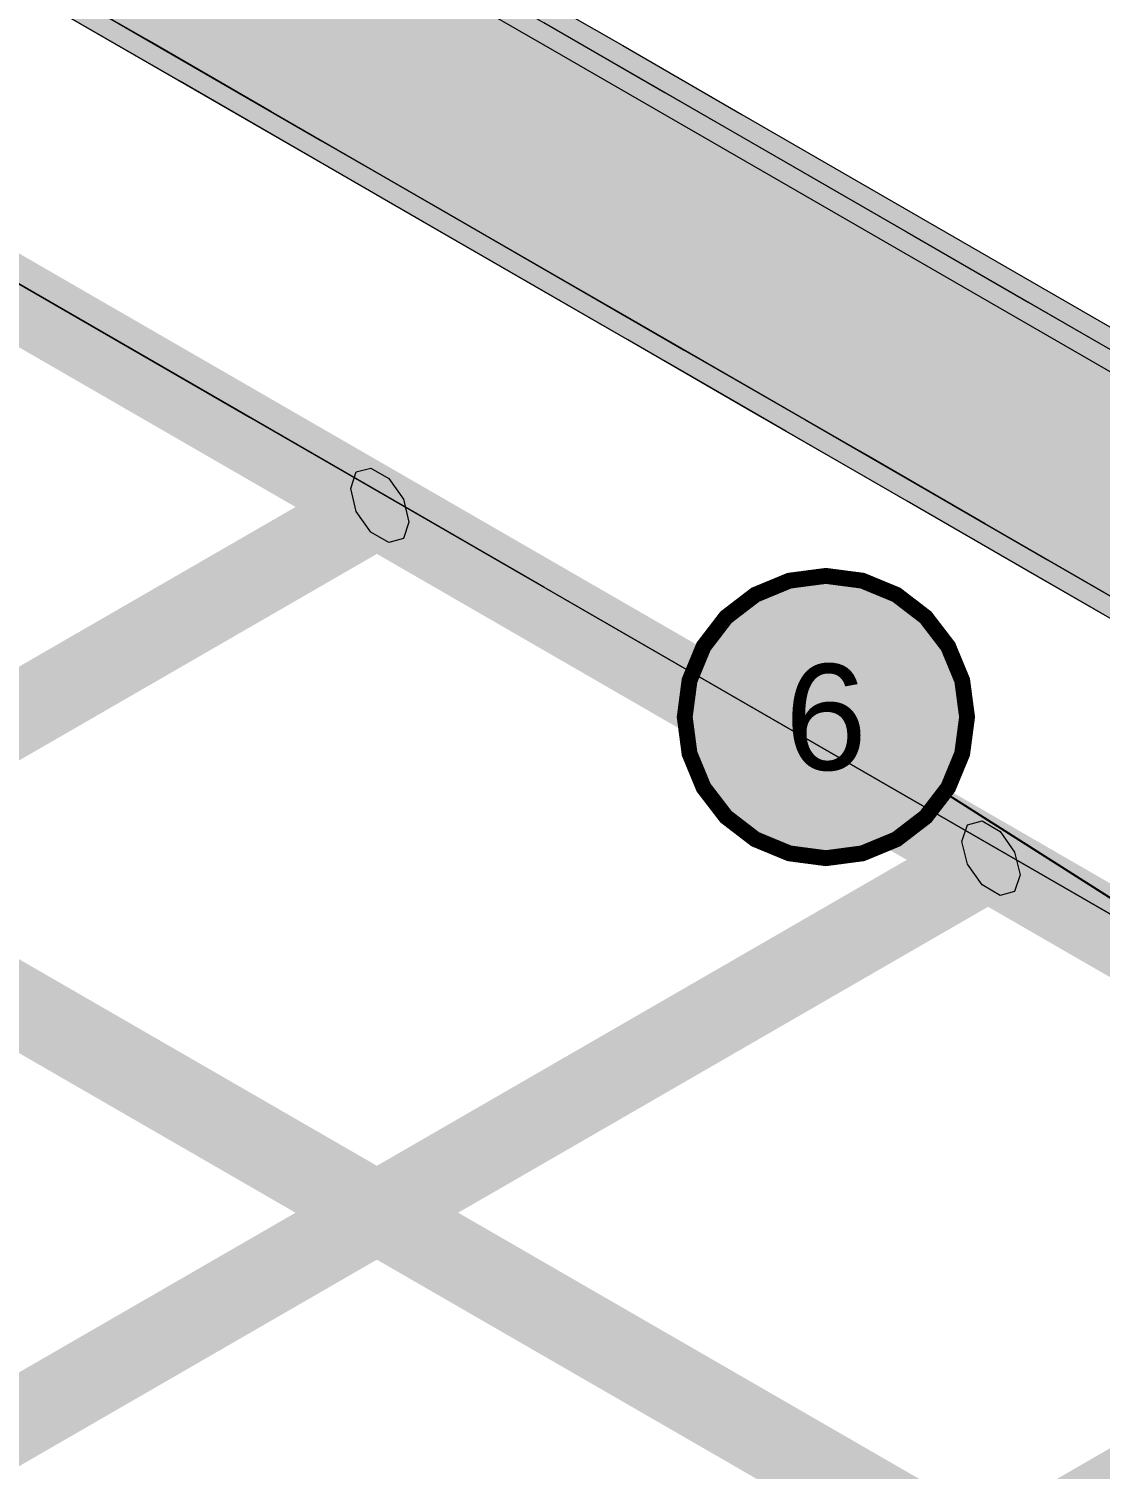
# Model space of a CAD drawing. Header units: metres. Extents: x 349021 to 349543, y 9281040 to 9281959.
# Drawn here: x 349207.7125 to 349208.0161, y 9281042.0137 to 9281042.4219 of the extents above; entities that cross this region are included whole.
import ezdxf
from ezdxf.enums import TextEntityAlignment as Align

# ---------------------------------------------------------------- set-up
doc = ezdxf.new("R2010")
doc.units = ezdxf.units.M
doc.header["$LTSCALE"] = 0.25
doc.layers.add('ISO-3D', color=7, linetype='CONTINUOUS', lineweight=13)
doc.layers.add('ISO-3D-ARISTAS', color=250, linetype='CONTINUOUS', lineweight=13)
doc.layers.add('LLAMADAS-NUM', color=30, linetype='CONTINUOUS', lineweight=25, true_color=0xc05014)
doc.styles.get("Standard").update_dxf_attribs({"font": 'arial.ttf'})

msp = doc.modelspace()

# ---------------------------------------------------------------- linework, layer by layer
at = {"layer": 'ISO-3D', "true_color": 0x262a30}
for points in [[(349207.74582, 9281042.4188), (349207.71209, 9281042.43827), (349207.74582, 9281042.45372), (349207.71209, 9281042.4732)], [(349207.81329, 9281042.41477), (349207.77956, 9281042.43424), (349207.81329, 9281042.44969), (349207.77956, 9281042.46917)], [(349207.75545, 9281042.40689), (349207.72113, 9281042.4267), (349207.75545, 9281042.44499), (349207.72113, 9281042.4648)], [(349207.82408, 9281042.40536), (349207.78976, 9281042.42518), (349207.82408, 9281042.44346), (349207.78976, 9281042.46328)], [(349207.77956, 9281042.39932), (349207.74582, 9281042.4188), (349207.77956, 9281042.43424), (349207.74582, 9281042.45372)], [(349207.84703, 9281042.39529), (349207.81329, 9281042.41477), (349207.84703, 9281042.43021), (349207.81329, 9281042.44969)], [(349207.78976, 9281042.38708), (349207.75545, 9281042.40689), (349207.78976, 9281042.42518), (349207.75545, 9281042.44499)], [(349207.8584, 9281042.38555), (349207.82408, 9281042.40536), (349207.8584, 9281042.42365), (349207.82408, 9281042.44346)], [(349207.7473, 9281042.41159), (349207.71357, 9281042.43107), (349207.7473, 9281042.41794), (349207.71357, 9281042.43742)], [(349207.88077, 9281042.41074), (349207.84703, 9281042.43021), (349207.88077, 9281042.41709), (349207.84703, 9281042.43656)], [(349207.81329, 9281042.37984), (349207.77956, 9281042.39932), (349207.81329, 9281042.41477), (349207.77956, 9281042.43424)], [(349207.88077, 9281042.37581), (349207.84703, 9281042.39529), (349207.88077, 9281042.41074), (349207.84703, 9281042.43021)], [(349207.82408, 9281042.36726), (349207.78976, 9281042.38708), (349207.82408, 9281042.40536), (349207.78976, 9281042.42518)], [(349207.89272, 9281042.36574), (349207.8584, 9281042.38555), (349207.89272, 9281042.40384), (349207.8584, 9281042.42365)], [(349207.78104, 9281042.39211), (349207.7473, 9281042.41159), (349207.78104, 9281042.39846), (349207.7473, 9281042.41794)], [(349207.9145, 9281042.39126), (349207.88077, 9281042.41074), (349207.9145, 9281042.39761), (349207.88077, 9281042.41709)], [(349207.84703, 9281042.36036), (349207.81329, 9281042.37984), (349207.84703, 9281042.39529), (349207.81329, 9281042.41477)], [(349207.9145, 9281042.35633), (349207.88077, 9281042.37581), (349207.9145, 9281042.39126), (349207.88077, 9281042.41074)], [(349207.8584, 9281042.34745), (349207.82408, 9281042.36726), (349207.8584, 9281042.38555), (349207.82408, 9281042.40536)], [(349207.92703, 9281042.34592), (349207.89272, 9281042.36574), (349207.92703, 9281042.38402), (349207.89272, 9281042.40384)], [(349207.81477, 9281042.37264), (349207.78104, 9281042.39211), (349207.81477, 9281042.37899), (349207.78104, 9281042.39846)], [(349207.88077, 9281042.34089), (349207.84703, 9281042.36036), (349207.88077, 9281042.37581), (349207.84703, 9281042.39529)], [(349207.94824, 9281042.37178), (349207.9145, 9281042.39126), (349207.94824, 9281042.37813), (349207.9145, 9281042.39761)], [(349207.94824, 9281042.33686), (349207.9145, 9281042.35633), (349207.94824, 9281042.37178), (349207.9145, 9281042.39126)], [(349207.89272, 9281042.32764), (349207.8584, 9281042.34745), (349207.89272, 9281042.36574), (349207.8584, 9281042.38555)], [(349207.96135, 9281042.32611), (349207.92703, 9281042.34592), (349207.96135, 9281042.36421), (349207.92703, 9281042.38402)], [(349207.84851, 9281042.35316), (349207.81477, 9281042.37264), (349207.84851, 9281042.35951), (349207.81477, 9281042.37899)], [(349207.9145, 9281042.32141), (349207.88077, 9281042.34089), (349207.9145, 9281042.35633), (349207.88077, 9281042.37581)], [(349207.98197, 9281042.3523), (349207.94824, 9281042.37178), (349207.98197, 9281042.35865), (349207.94824, 9281042.37813)], [(349207.98197, 9281042.31738), (349207.94824, 9281042.33686), (349207.98197, 9281042.3523), (349207.94824, 9281042.37178)], [(349207.92703, 9281042.30782), (349207.89272, 9281042.32764), (349207.92703, 9281042.34592), (349207.89272, 9281042.36574)], [(349207.99567, 9281042.3063), (349207.96135, 9281042.32611), (349207.99567, 9281042.3444), (349207.96135, 9281042.36421)], [(349207.88225, 9281042.33368), (349207.84851, 9281042.35316), (349207.88225, 9281042.34003), (349207.84851, 9281042.35951)], [(349208.01571, 9281042.33283), (349207.98197, 9281042.3523), (349208.01571, 9281042.33918), (349207.98197, 9281042.35865)], [(349207.94824, 9281042.30193), (349207.9145, 9281042.32141), (349207.94824, 9281042.33686), (349207.9145, 9281042.35633)], [(349208.01571, 9281042.2979), (349207.98197, 9281042.31738), (349208.01571, 9281042.33283), (349207.98197, 9281042.3523)], [(349207.96135, 9281042.28801), (349207.92703, 9281042.30782), (349207.96135, 9281042.32611), (349207.92703, 9281042.34592)], [(349208.02999, 9281042.28648), (349207.99567, 9281042.3063), (349208.02999, 9281042.32458), (349207.99567, 9281042.3444)], [(349207.91598, 9281042.3142), (349207.88225, 9281042.33368), (349207.91598, 9281042.32055), (349207.88225, 9281042.34003)], [(349208.04944, 9281042.31335), (349208.01571, 9281042.33283), (349208.04944, 9281042.3197), (349208.01571, 9281042.33918)], [(349207.98197, 9281042.28245), (349207.94824, 9281042.30193), (349207.98197, 9281042.31738), (349207.94824, 9281042.33686)], [(349208.04944, 9281042.27842), (349208.01571, 9281042.2979), (349208.04944, 9281042.31335), (349208.01571, 9281042.33283)], [(349207.99567, 9281042.2682), (349207.96135, 9281042.28801), (349207.99567, 9281042.3063), (349207.96135, 9281042.32611)], [(349207.94972, 9281042.29473), (349207.91598, 9281042.3142), (349207.94972, 9281042.30108), (349207.91598, 9281042.32055)], [(349208.01571, 9281042.26298), (349207.98197, 9281042.28245), (349208.01571, 9281042.2979), (349207.98197, 9281042.31738)], [(349208.02999, 9281042.24838), (349207.99567, 9281042.2682), (349208.02999, 9281042.28648), (349207.99567, 9281042.3063)], [(349207.98345, 9281042.27525), (349207.94972, 9281042.29473), (349207.98345, 9281042.2816), (349207.94972, 9281042.30108)], [(349208.04944, 9281042.2435), (349208.01571, 9281042.26298), (349208.04944, 9281042.27842), (349208.01571, 9281042.2979)], [(349208.01719, 9281042.25577), (349207.98345, 9281042.27525), (349208.01719, 9281042.26212), (349207.98345, 9281042.2816)]]:
    msp.add_solid(points, dxfattribs=at)
at = {"layer": 'ISO-3D', "true_color": 0x2b2e35}
for points in [[(349207.77755, 9281042.4354), (349207.7473, 9281042.41794), (349207.74381, 9281042.45488), (349207.71357, 9281042.43742)], [(349207.84153, 9281042.43339), (349207.81128, 9281042.41593), (349207.80779, 9281042.45287), (349207.77755, 9281042.4354)], [(349207.7803, 9281042.43064), (349207.7473, 9281042.41159), (349207.74656, 9281042.45012), (349207.71357, 9281042.43107)], [(349207.84703, 9281042.43021), (349207.81403, 9281042.41116), (349207.81329, 9281042.44969), (349207.7803, 9281042.43064)], [(349207.88077, 9281042.41709), (349207.87527, 9281042.41391), (349207.84703, 9281042.43656), (349207.84153, 9281042.43339)], [(349207.81128, 9281042.41593), (349207.78104, 9281042.39846), (349207.77755, 9281042.4354), (349207.7473, 9281042.41794)], [(349207.87527, 9281042.41391), (349207.84502, 9281042.39645), (349207.84153, 9281042.43339), (349207.81128, 9281042.41593)], [(349207.76094, 9281042.41006), (349207.75545, 9281042.40689), (349207.72663, 9281042.42988), (349207.72113, 9281042.4267)], [(349207.81403, 9281042.41116), (349207.78104, 9281042.39211), (349207.7803, 9281042.43064), (349207.7473, 9281042.41159)], [(349207.88077, 9281042.41074), (349207.84777, 9281042.39169), (349207.84703, 9281042.43021), (349207.81403, 9281042.41116)], [(349207.84502, 9281042.39645), (349207.81477, 9281042.37899), (349207.81128, 9281042.41593), (349207.78104, 9281042.39846)], [(349207.9145, 9281042.39761), (349207.909, 9281042.39443), (349207.88077, 9281042.41709), (349207.87527, 9281042.41391)], [(349207.909, 9281042.39443), (349207.87876, 9281042.37697), (349207.87527, 9281042.41391), (349207.84502, 9281042.39645)], [(349207.79526, 9281042.39025), (349207.78976, 9281042.38708), (349207.76094, 9281042.41006), (349207.75545, 9281042.40689)], [(349207.84777, 9281042.39169), (349207.81477, 9281042.37264), (349207.81403, 9281042.41116), (349207.78104, 9281042.39211)], [(349207.9145, 9281042.39126), (349207.88151, 9281042.37221), (349207.88077, 9281042.41074), (349207.84777, 9281042.39169)], [(349207.87876, 9281042.37697), (349207.84851, 9281042.35951), (349207.84502, 9281042.39645), (349207.81477, 9281042.37899)], [(349207.94824, 9281042.37813), (349207.94274, 9281042.37496), (349207.9145, 9281042.39761), (349207.909, 9281042.39443)], [(349207.88151, 9281042.37221), (349207.84851, 9281042.35316), (349207.84777, 9281042.39169), (349207.81477, 9281042.37264)], [(349207.94274, 9281042.37496), (349207.91249, 9281042.35749), (349207.909, 9281042.39443), (349207.87876, 9281042.37697)], [(349207.94824, 9281042.37178), (349207.91524, 9281042.35273), (349207.9145, 9281042.39126), (349207.88151, 9281042.37221)], [(349207.82958, 9281042.37044), (349207.82408, 9281042.36726), (349207.79526, 9281042.39025), (349207.78976, 9281042.38708)], [(349207.91249, 9281042.35749), (349207.88225, 9281042.34003), (349207.87876, 9281042.37697), (349207.84851, 9281042.35951)], [(349207.97647, 9281042.35548), (349207.94623, 9281042.33802), (349207.94274, 9281042.37496), (349207.91249, 9281042.35749)], [(349207.98197, 9281042.35865), (349207.97647, 9281042.35548), (349207.94824, 9281042.37813), (349207.94274, 9281042.37496)], [(349207.91524, 9281042.35273), (349207.88225, 9281042.33368), (349207.88151, 9281042.37221), (349207.84851, 9281042.35316)], [(349207.98197, 9281042.3523), (349207.94898, 9281042.33325), (349207.94824, 9281042.37178), (349207.91524, 9281042.35273)], [(349207.8639, 9281042.35062), (349207.8584, 9281042.34745), (349207.82958, 9281042.37044), (349207.82408, 9281042.36726)], [(349208.01571, 9281042.33918), (349208.01021, 9281042.336), (349207.98197, 9281042.35865), (349207.97647, 9281042.35548)], [(349207.94623, 9281042.33802), (349207.91598, 9281042.32055), (349207.91249, 9281042.35749), (349207.88225, 9281042.34003)], [(349208.01021, 9281042.336), (349207.97996, 9281042.31854), (349207.97647, 9281042.35548), (349207.94623, 9281042.33802)], [(349207.89821, 9281042.33081), (349207.89272, 9281042.32764), (349207.8639, 9281042.35062), (349207.8584, 9281042.34745)], [(349207.94898, 9281042.33325), (349207.91598, 9281042.3142), (349207.91524, 9281042.35273), (349207.88225, 9281042.33368)], [(349208.01571, 9281042.33283), (349207.98271, 9281042.31378), (349207.98197, 9281042.3523), (349207.94898, 9281042.33325)], [(349208.04944, 9281042.3197), (349208.04395, 9281042.31652), (349208.01571, 9281042.33918), (349208.01021, 9281042.336)], [(349207.97996, 9281042.31854), (349207.94972, 9281042.30108), (349207.94623, 9281042.33802), (349207.91598, 9281042.32055)], [(349208.04395, 9281042.31652), (349208.0137, 9281042.29906), (349208.01021, 9281042.336), (349207.97996, 9281042.31854)], [(349207.93253, 9281042.311), (349207.92703, 9281042.30782), (349207.89821, 9281042.33081), (349207.89272, 9281042.32764)], [(349207.98271, 9281042.31378), (349207.94972, 9281042.29473), (349207.94898, 9281042.33325), (349207.91598, 9281042.3142)], [(349208.04944, 9281042.31335), (349208.01645, 9281042.2943), (349208.01571, 9281042.33283), (349207.98271, 9281042.31378)], [(349208.0137, 9281042.29906), (349207.98345, 9281042.2816), (349207.97996, 9281042.31854), (349207.94972, 9281042.30108)], [(349208.01645, 9281042.2943), (349207.98345, 9281042.27525), (349207.98271, 9281042.31378), (349207.94972, 9281042.29473)], [(349208.07768, 9281042.29705), (349208.04744, 9281042.27958), (349208.04395, 9281042.31652), (349208.0137, 9281042.29906)], [(349207.96685, 9281042.29119), (349207.96135, 9281042.28801), (349207.93253, 9281042.311), (349207.92703, 9281042.30782)], [(349208.04744, 9281042.27958), (349208.01719, 9281042.26212), (349208.0137, 9281042.29906), (349207.98345, 9281042.2816)], [(349208.05018, 9281042.27482), (349208.01719, 9281042.25577), (349208.01645, 9281042.2943), (349207.98345, 9281042.27525)], [(349208.00117, 9281042.27137), (349207.99567, 9281042.2682), (349207.96685, 9281042.29119), (349207.96135, 9281042.28801)], [(349208.03548, 9281042.25156), (349208.02999, 9281042.24838), (349208.00117, 9281042.27137), (349207.99567, 9281042.2682)]]:
    msp.add_solid(points, dxfattribs=at)
at = {"layer": 'ISO-3D', "true_color": 0x865538}
for points in [[(349207.75076, 9281042.32731), (349207.74664, 9281042.32147), (349207.66816, 9281042.375), (349207.66403, 9281042.36916)], [(349207.75586, 9281042.31213), (349207.75999, 9281042.31798), (349207.67326, 9281042.35983), (349207.67738, 9281042.36567)], [(349207.83337, 9281042.27962), (349207.82924, 9281042.27377), (349207.75076, 9281042.32731), (349207.74664, 9281042.32147)], [(349207.83847, 9281042.26444), (349207.84259, 9281042.27028), (349207.75586, 9281042.31213), (349207.75999, 9281042.31798)], [(349207.91597, 9281042.23192), (349207.91185, 9281042.22608), (349207.83337, 9281042.27962), (349207.82924, 9281042.27377)], [(349207.92107, 9281042.21675), (349207.9252, 9281042.22259), (349207.83847, 9281042.26444), (349207.84259, 9281042.27028)], [(349207.99858, 9281042.18423), (349207.99446, 9281042.17839), (349207.91597, 9281042.23192), (349207.91185, 9281042.22608)], [(349208.00368, 9281042.16906), (349208.0078, 9281042.1749), (349207.92107, 9281042.21675), (349207.9252, 9281042.22259)], [(349208.08119, 9281042.13654), (349208.07706, 9281042.1307), (349207.99858, 9281042.18423), (349207.99446, 9281042.17839)], [(349207.74277, 9281042.13192), (349207.73864, 9281042.12608), (349207.66016, 9281042.17962), (349207.65604, 9281042.17377)], [(349208.08628, 9281042.12136), (349208.09041, 9281042.12721), (349208.00368, 9281042.16906), (349208.0078, 9281042.1749)], [(349207.74787, 9281042.11675), (349207.75199, 9281042.12259), (349207.66526, 9281042.16444), (349207.66939, 9281042.17028)], [(349207.82537, 9281042.08423), (349207.82125, 9281042.07839), (349207.74277, 9281042.13192), (349207.73864, 9281042.12608)], [(349207.83047, 9281042.06906), (349207.8346, 9281042.0749), (349207.74787, 9281042.11675), (349207.75199, 9281042.12259)], [(349207.90798, 9281042.03654), (349207.90386, 9281042.0307), (349207.82537, 9281042.08423), (349207.82125, 9281042.07839)], [(349207.91308, 9281042.02136), (349207.9172, 9281042.02721), (349207.83047, 9281042.06906), (349207.8346, 9281042.0749)], [(349207.99059, 9281041.98885), (349207.98646, 9281041.98301), (349207.90798, 9281042.03654), (349207.90386, 9281042.0307)], [(349207.99568, 9281041.97367), (349207.99981, 9281041.97951), (349207.91308, 9281042.02136), (349207.9172, 9281042.02721)]]:
    msp.add_solid(points, dxfattribs=at)
at = {"layer": 'ISO-3D', "true_color": 0x7c4f34}
for points in [[(349207.75586, 9281042.33025), (349207.75076, 9281042.32731), (349207.67326, 9281042.37794), (349207.66816, 9281042.375)], [(349207.75076, 9281042.30919), (349207.75586, 9281042.31213), (349207.66816, 9281042.35688), (349207.67326, 9281042.35983)], [(349207.83847, 9281042.28256), (349207.83337, 9281042.27962), (349207.75586, 9281042.33025), (349207.75076, 9281042.32731)], [(349207.83337, 9281042.2615), (349207.83847, 9281042.26444), (349207.75076, 9281042.30919), (349207.75586, 9281042.31213)], [(349207.80939, 9281042.29736), (349207.81448, 9281042.29441), (349207.72678, 9281042.24966), (349207.73188, 9281042.24672)], [(349207.92107, 9281042.23487), (349207.91597, 9281042.23192), (349207.83847, 9281042.28256), (349207.83337, 9281042.27962)], [(349207.81448, 9281042.27629), (349207.80939, 9281042.27924), (349207.73188, 9281042.2286), (349207.72678, 9281042.23155)], [(349207.91597, 9281042.21381), (349207.92107, 9281042.21675), (349207.83337, 9281042.2615), (349207.83847, 9281042.26444)], [(349207.72678, 9281042.24966), (349207.73188, 9281042.24672), (349207.64418, 9281042.20197), (349207.64927, 9281042.19903)], [(349208.00368, 9281042.18717), (349207.99858, 9281042.18423), (349207.92107, 9281042.23487), (349207.91597, 9281042.23192)], [(349207.73188, 9281042.2286), (349207.72678, 9281042.23155), (349207.64927, 9281042.18091), (349207.64418, 9281042.18385)], [(349207.99858, 9281042.16611), (349208.00368, 9281042.16906), (349207.91597, 9281042.21381), (349207.92107, 9281042.21675)], [(349207.98259, 9281042.19736), (349207.98769, 9281042.19441), (349207.89999, 9281042.14966), (349207.90508, 9281042.14672)], [(349208.08628, 9281042.13948), (349208.08119, 9281042.13654), (349208.00368, 9281042.18717), (349207.99858, 9281042.18423)], [(349207.74787, 9281042.13487), (349207.74277, 9281042.13192), (349207.66526, 9281042.18256), (349207.66016, 9281042.17962)], [(349207.98769, 9281042.17629), (349207.98259, 9281042.17924), (349207.90508, 9281042.1286), (349207.89999, 9281042.13155)], [(349208.08119, 9281042.11842), (349208.08628, 9281042.12136), (349207.99858, 9281042.16611), (349208.00368, 9281042.16906)], [(349207.74277, 9281042.11381), (349207.74787, 9281042.11675), (349207.66016, 9281042.1615), (349207.66526, 9281042.16444)], [(349207.89999, 9281042.14966), (349207.90508, 9281042.14672), (349207.81738, 9281042.10197), (349207.82248, 9281042.09903)], [(349207.83047, 9281042.08717), (349207.82537, 9281042.08423), (349207.74787, 9281042.13487), (349207.74277, 9281042.13192)], [(349207.90508, 9281042.1286), (349207.89999, 9281042.13155), (349207.82248, 9281042.08091), (349207.81738, 9281042.08385)], [(349207.82537, 9281042.06611), (349207.83047, 9281042.06906), (349207.74277, 9281042.11381), (349207.74787, 9281042.11675)], [(349207.81738, 9281042.10197), (349207.82248, 9281042.09903), (349207.73478, 9281042.05428), (349207.73987, 9281042.05134)], [(349207.91308, 9281042.03948), (349207.90798, 9281042.03654), (349207.83047, 9281042.08717), (349207.82537, 9281042.08423)], [(349207.82248, 9281042.08091), (349207.81738, 9281042.08385), (349207.73987, 9281042.03322), (349207.73478, 9281042.03616)], [(349207.90798, 9281042.01842), (349207.91308, 9281042.02136), (349207.82537, 9281042.06611), (349207.83047, 9281042.06906)], [(349207.73478, 9281042.05428), (349207.73987, 9281042.05134), (349207.65217, 9281042.00659), (349207.65727, 9281042.00364)], [(349208.07319, 9281042.04966), (349208.07829, 9281042.04672), (349207.99059, 9281042.00197), (349207.99568, 9281041.99903)], [(349207.73987, 9281042.03322), (349207.73478, 9281042.03616), (349207.65727, 9281041.98553), (349207.65217, 9281041.98847)], [(349207.99568, 9281041.99179), (349207.99059, 9281041.98885), (349207.91308, 9281042.03948), (349207.90798, 9281042.03654)], [(349208.07829, 9281042.0286), (349208.07319, 9281042.03155), (349207.99568, 9281041.98091), (349207.99059, 9281041.98385)], [(349207.99059, 9281041.97073), (349207.99568, 9281041.97367), (349207.90798, 9281042.01842), (349207.91308, 9281042.02136)]]:
    msp.add_solid(points, dxfattribs=at)
at = {"layer": 'ISO-3D', "true_color": 0x603d28}
for points in [[(349207.75999, 9281042.32917), (349207.75586, 9281042.33025), (349207.67738, 9281042.37687), (349207.67326, 9281042.37794)], [(349207.76156, 9281042.32448), (349207.75999, 9281042.32917), (349207.67896, 9281042.37218), (349207.67738, 9281042.37687)], [(349207.74506, 9281042.31496), (349207.74664, 9281042.31027), (349207.66246, 9281042.36265), (349207.66403, 9281042.35796)], [(349207.74664, 9281042.31027), (349207.75076, 9281042.30919), (349207.66403, 9281042.35796), (349207.66816, 9281042.35688)], [(349207.84259, 9281042.28148), (349207.83847, 9281042.28256), (349207.75999, 9281042.32917), (349207.75586, 9281042.33025)], [(349207.84417, 9281042.27679), (349207.84259, 9281042.28148), (349207.76156, 9281042.32448), (349207.75999, 9281042.32917)], [(349207.82767, 9281042.26727), (349207.82924, 9281042.26258), (349207.74506, 9281042.31496), (349207.74664, 9281042.31027)], [(349207.82924, 9281042.26258), (349207.83337, 9281042.2615), (349207.74664, 9281042.31027), (349207.75076, 9281042.30919)], [(349207.9252, 9281042.23379), (349207.92107, 9281042.23487), (349207.84259, 9281042.28148), (349207.83847, 9281042.28256)], [(349207.92677, 9281042.2291), (349207.9252, 9281042.23379), (349207.84417, 9281042.27679), (349207.84259, 9281042.28148)], [(349207.91027, 9281042.21957), (349207.91185, 9281042.21488), (349207.82767, 9281042.26727), (349207.82924, 9281042.26258)], [(349207.91185, 9281042.21488), (349207.91597, 9281042.21381), (349207.82924, 9281042.26258), (349207.83337, 9281042.2615)], [(349208.0078, 9281042.1861), (349208.00368, 9281042.18717), (349207.9252, 9281042.23379), (349207.92107, 9281042.23487)], [(349208.00938, 9281042.18141), (349208.0078, 9281042.1861), (349207.92677, 9281042.2291), (349207.9252, 9281042.23379)], [(349207.99288, 9281042.17188), (349207.99446, 9281042.16719), (349207.91027, 9281042.21957), (349207.91185, 9281042.21488)], [(349207.99446, 9281042.16719), (349207.99858, 9281042.16611), (349207.91185, 9281042.21488), (349207.91597, 9281042.21381)], [(349208.09041, 9281042.1384), (349208.08628, 9281042.13948), (349208.0078, 9281042.1861), (349208.00368, 9281042.18717)], [(349208.09198, 9281042.13371), (349208.09041, 9281042.1384), (349208.00938, 9281042.18141), (349208.0078, 9281042.1861)], [(349207.75199, 9281042.13379), (349207.74787, 9281042.13487), (349207.66939, 9281042.18148), (349207.66526, 9281042.18256)], [(349207.75357, 9281042.1291), (349207.75199, 9281042.13379), (349207.67096, 9281042.17679), (349207.66939, 9281042.18148)], [(349208.07549, 9281042.12419), (349208.07706, 9281042.1195), (349207.99288, 9281042.17188), (349207.99446, 9281042.16719)], [(349207.73707, 9281042.11957), (349207.73864, 9281042.11488), (349207.65446, 9281042.16727), (349207.65604, 9281042.16258)], [(349208.07706, 9281042.1195), (349208.08119, 9281042.11842), (349207.99446, 9281042.16719), (349207.99858, 9281042.16611)], [(349207.73864, 9281042.11488), (349207.74277, 9281042.11381), (349207.65604, 9281042.16258), (349207.66016, 9281042.1615)], [(349207.8346, 9281042.0861), (349207.83047, 9281042.08717), (349207.75199, 9281042.13379), (349207.74787, 9281042.13487)], [(349207.83617, 9281042.08141), (349207.8346, 9281042.0861), (349207.75357, 9281042.1291), (349207.75199, 9281042.13379)], [(349207.81968, 9281042.07188), (349207.82125, 9281042.06719), (349207.73707, 9281042.11957), (349207.73864, 9281042.11488)], [(349207.82125, 9281042.06719), (349207.82537, 9281042.06611), (349207.73864, 9281042.11488), (349207.74277, 9281042.11381)], [(349207.9172, 9281042.0384), (349207.91308, 9281042.03948), (349207.8346, 9281042.0861), (349207.83047, 9281042.08717)], [(349207.91878, 9281042.03371), (349207.9172, 9281042.0384), (349207.83617, 9281042.08141), (349207.8346, 9281042.0861)], [(349207.90228, 9281042.02419), (349207.90386, 9281042.0195), (349207.81968, 9281042.07188), (349207.82125, 9281042.06719)], [(349207.90386, 9281042.0195), (349207.90798, 9281042.01842), (349207.82125, 9281042.06719), (349207.82537, 9281042.06611)], [(349207.99981, 9281041.99071), (349207.99568, 9281041.99179), (349207.9172, 9281042.0384), (349207.91308, 9281042.03948)], [(349208.00138, 9281041.98602), (349207.99981, 9281041.99071), (349207.91878, 9281042.03371), (349207.9172, 9281042.0384)], [(349207.98489, 9281041.9765), (349207.98646, 9281041.97181), (349207.90228, 9281042.02419), (349207.90386, 9281042.0195)], [(349207.98646, 9281041.97181), (349207.99059, 9281041.97073), (349207.90386, 9281042.0195), (349207.90798, 9281042.01842)]]:
    msp.add_solid(points, dxfattribs=at)
at = {"layer": 'ISO-3D', "true_color": 0x7b4f34}
for points in [[(349207.75999, 9281042.31798), (349207.76156, 9281042.32448), (349207.67738, 9281042.36567), (349207.67896, 9281042.37218)], [(349207.74664, 9281042.32147), (349207.74506, 9281042.31496), (349207.66403, 9281042.36916), (349207.66246, 9281042.36265)], [(349207.84259, 9281042.27028), (349207.84417, 9281042.27679), (349207.75999, 9281042.31798), (349207.76156, 9281042.32448)], [(349207.82924, 9281042.27377), (349207.82767, 9281042.26727), (349207.74664, 9281042.32147), (349207.74506, 9281042.31496)], [(349207.91185, 9281042.22608), (349207.91027, 9281042.21957), (349207.82924, 9281042.27377), (349207.82767, 9281042.26727)], [(349207.9252, 9281042.22259), (349207.92677, 9281042.2291), (349207.84259, 9281042.27028), (349207.84417, 9281042.27679)], [(349208.0078, 9281042.1749), (349208.00938, 9281042.18141), (349207.9252, 9281042.22259), (349207.92677, 9281042.2291)], [(349207.99446, 9281042.17839), (349207.99288, 9281042.17188), (349207.91185, 9281042.22608), (349207.91027, 9281042.21957)], [(349208.09041, 9281042.12721), (349208.09198, 9281042.13371), (349208.0078, 9281042.1749), (349208.00938, 9281042.18141)], [(349207.75199, 9281042.12259), (349207.75357, 9281042.1291), (349207.66939, 9281042.17028), (349207.67096, 9281042.17679)], [(349208.07706, 9281042.1307), (349208.07549, 9281042.12419), (349207.99446, 9281042.17839), (349207.99288, 9281042.17188)], [(349207.73864, 9281042.12608), (349207.73707, 9281042.11957), (349207.65604, 9281042.17377), (349207.65446, 9281042.16727)], [(349207.82125, 9281042.07839), (349207.81968, 9281042.07188), (349207.73864, 9281042.12608), (349207.73707, 9281042.11957)], [(349207.8346, 9281042.0749), (349207.83617, 9281042.08141), (349207.75199, 9281042.12259), (349207.75357, 9281042.1291)], [(349207.9172, 9281042.02721), (349207.91878, 9281042.03371), (349207.8346, 9281042.0749), (349207.83617, 9281042.08141)], [(349207.90386, 9281042.0307), (349207.90228, 9281042.02419), (349207.82125, 9281042.07839), (349207.81968, 9281042.07188)], [(349207.99981, 9281041.97951), (349208.00138, 9281041.98602), (349207.9172, 9281042.02721), (349207.91878, 9281042.03371)], [(349207.98646, 9281041.98301), (349207.98489, 9281041.9765), (349207.90386, 9281042.0307), (349207.90228, 9281042.02419)]]:
    msp.add_solid(points, dxfattribs=at)
at = {"layer": 'ISO-3D', "true_color": 0x67422b}
for points in [[(349207.80526, 9281042.29628), (349207.80939, 9281042.29736), (349207.72266, 9281042.24858), (349207.72678, 9281042.24966)], [(349207.81861, 9281042.27737), (349207.81448, 9281042.27629), (349207.736, 9281042.22968), (349207.73188, 9281042.2286)], [(349207.72266, 9281042.24858), (349207.72678, 9281042.24966), (349207.64005, 9281042.20089), (349207.64418, 9281042.20197)], [(349207.736, 9281042.22968), (349207.73188, 9281042.2286), (349207.6534, 9281042.18199), (349207.64927, 9281042.18091)], [(349207.97847, 9281042.19628), (349207.98259, 9281042.19736), (349207.89586, 9281042.14858), (349207.89999, 9281042.14966)], [(349207.99181, 9281042.17737), (349207.98769, 9281042.17629), (349207.90921, 9281042.12968), (349207.90508, 9281042.1286)], [(349207.89586, 9281042.14858), (349207.89999, 9281042.14966), (349207.81326, 9281042.10089), (349207.81738, 9281042.10197)], [(349207.90921, 9281042.12968), (349207.90508, 9281042.1286), (349207.8266, 9281042.08199), (349207.82248, 9281042.08091)], [(349207.81326, 9281042.10089), (349207.81738, 9281042.10197), (349207.73065, 9281042.0532), (349207.73478, 9281042.05428)], [(349207.8266, 9281042.08199), (349207.82248, 9281042.08091), (349207.744, 9281042.0343), (349207.73987, 9281042.03322)], [(349207.73065, 9281042.0532), (349207.73478, 9281042.05428), (349207.64805, 9281042.00551), (349207.65217, 9281042.00659)], [(349208.06907, 9281042.04858), (349208.07319, 9281042.04966), (349207.98646, 9281042.00089), (349207.99059, 9281042.00197)], [(349207.744, 9281042.0343), (349207.73987, 9281042.03322), (349207.66139, 9281041.9866), (349207.65727, 9281041.98553)], [(349208.08241, 9281042.02968), (349208.07829, 9281042.0286), (349207.99981, 9281041.98199), (349207.99568, 9281041.98091)]]:
    msp.add_solid(points, dxfattribs=at)
at = {"layer": 'ISO-3D', "true_color": 0x6f472f}
for points in [[(349207.81194, 9281042.28682), (349207.80526, 9281042.29628), (349207.80939, 9281042.29736)], [(349207.81194, 9281042.28682), (349207.80939, 9281042.29736), (349207.81448, 9281042.29441)], [(349207.81194, 9281042.28682), (349207.80369, 9281042.29159), (349207.80526, 9281042.29628)], [(349207.81194, 9281042.28682), (349207.81448, 9281042.29441), (349207.81861, 9281042.28857)], [(349207.81194, 9281042.28682), (349207.80526, 9281042.28508), (349207.80369, 9281042.29159)], [(349207.81194, 9281042.28682), (349207.80939, 9281042.27924), (349207.80526, 9281042.28508)], [(349207.81194, 9281042.28682), (349207.81448, 9281042.27629), (349207.80939, 9281042.27924)], [(349207.81194, 9281042.28682), (349207.81861, 9281042.28857), (349207.82018, 9281042.28206)], [(349207.81194, 9281042.28682), (349207.81861, 9281042.27737), (349207.81448, 9281042.27629)], [(349207.81194, 9281042.28682), (349207.82018, 9281042.28206), (349207.81861, 9281042.27737)], [(349207.98514, 9281042.18682), (349207.97689, 9281042.19159), (349207.97847, 9281042.19628)], [(349207.98514, 9281042.18682), (349207.97847, 9281042.19628), (349207.98259, 9281042.19736)], [(349207.98514, 9281042.18682), (349207.98259, 9281042.19736), (349207.98769, 9281042.19441)], [(349207.98514, 9281042.18682), (349207.97847, 9281042.18508), (349207.97689, 9281042.19159)], [(349207.98514, 9281042.18682), (349207.98769, 9281042.19441), (349207.99181, 9281042.18857)], [(349207.98514, 9281042.18682), (349207.99181, 9281042.18857), (349207.99339, 9281042.18206)], [(349207.98514, 9281042.18682), (349207.98259, 9281042.17924), (349207.97847, 9281042.18508)], [(349207.98514, 9281042.18682), (349207.98769, 9281042.17629), (349207.98259, 9281042.17924)], [(349207.98514, 9281042.18682), (349207.99181, 9281042.17737), (349207.98769, 9281042.17629)], [(349207.98514, 9281042.18682), (349207.99339, 9281042.18206), (349207.99181, 9281042.17737)]]:
    msp.add_solid(points, dxfattribs=at)
at = {"layer": 'ISO-3D', "true_color": 0x553624}
for points in [[(349207.80369, 9281042.29159), (349207.80526, 9281042.29628), (349207.72108, 9281042.2439), (349207.72266, 9281042.24858)], [(349207.82018, 9281042.28206), (349207.81861, 9281042.27737), (349207.73758, 9281042.23437), (349207.736, 9281042.22968)], [(349207.72108, 9281042.2439), (349207.72266, 9281042.24858), (349207.63848, 9281042.1962), (349207.64005, 9281042.20089)], [(349207.73758, 9281042.23437), (349207.736, 9281042.22968), (349207.65497, 9281042.18668), (349207.6534, 9281042.18199)], [(349207.97689, 9281042.19159), (349207.97847, 9281042.19628), (349207.89429, 9281042.1439), (349207.89586, 9281042.14858)], [(349207.99339, 9281042.18206), (349207.99181, 9281042.17737), (349207.91078, 9281042.13437), (349207.90921, 9281042.12968)], [(349207.89429, 9281042.1439), (349207.89586, 9281042.14858), (349207.81168, 9281042.0962), (349207.81326, 9281042.10089)], [(349207.91078, 9281042.13437), (349207.90921, 9281042.12968), (349207.82818, 9281042.08668), (349207.8266, 9281042.08199)], [(349207.81168, 9281042.0962), (349207.81326, 9281042.10089), (349207.72908, 9281042.04851), (349207.73065, 9281042.0532)], [(349207.82818, 9281042.08668), (349207.8266, 9281042.08199), (349207.74557, 9281042.03899), (349207.744, 9281042.0343)], [(349207.72908, 9281042.04851), (349207.73065, 9281042.0532), (349207.64647, 9281042.00082), (349207.64805, 9281042.00551)], [(349208.06749, 9281042.0439), (349208.06907, 9281042.04858), (349207.98489, 9281041.9962), (349207.98646, 9281042.00089)], [(349207.74557, 9281042.03899), (349207.744, 9281042.0343), (349207.66297, 9281041.99129), (349207.66139, 9281041.9866)], [(349208.08399, 9281042.03437), (349208.08241, 9281042.02968), (349208.00138, 9281041.98668), (349207.99981, 9281041.98199)]]:
    msp.add_solid(points, dxfattribs=at)
at = {"layer": 'ISO-3D', "true_color": 0x7f5135}
for points in [[(349207.81448, 9281042.29441), (349207.81861, 9281042.28857), (349207.73188, 9281042.24672), (349207.736, 9281042.24088)], [(349207.80939, 9281042.27924), (349207.80526, 9281042.28508), (349207.72678, 9281042.23155), (349207.72266, 9281042.23739)], [(349207.73188, 9281042.24672), (349207.736, 9281042.24088), (349207.64927, 9281042.19903), (349207.6534, 9281042.19319)], [(349207.72678, 9281042.23155), (349207.72266, 9281042.23739), (349207.64418, 9281042.18385), (349207.64005, 9281042.18969)], [(349207.98769, 9281042.19441), (349207.99181, 9281042.18857), (349207.90508, 9281042.14672), (349207.90921, 9281042.14088)], [(349207.98259, 9281042.17924), (349207.97847, 9281042.18508), (349207.89999, 9281042.13155), (349207.89586, 9281042.13739)], [(349207.90508, 9281042.14672), (349207.90921, 9281042.14088), (349207.82248, 9281042.09903), (349207.8266, 9281042.09319)], [(349207.89999, 9281042.13155), (349207.89586, 9281042.13739), (349207.81738, 9281042.08385), (349207.81326, 9281042.08969)], [(349207.82248, 9281042.09903), (349207.8266, 9281042.09319), (349207.73987, 9281042.05134), (349207.744, 9281042.04549)], [(349207.81738, 9281042.08385), (349207.81326, 9281042.08969), (349207.73478, 9281042.03616), (349207.73065, 9281042.042)], [(349207.73987, 9281042.05134), (349207.744, 9281042.04549), (349207.65727, 9281042.00364), (349207.66139, 9281041.9978)], [(349208.07829, 9281042.04672), (349208.08241, 9281042.04088), (349207.99568, 9281041.99903), (349207.99981, 9281041.99319)], [(349207.73478, 9281042.03616), (349207.73065, 9281042.042), (349207.65217, 9281041.98847), (349207.64805, 9281041.99431)], [(349208.07319, 9281042.03155), (349208.06907, 9281042.03739), (349207.99059, 9281041.98385), (349207.98646, 9281041.98969)]]:
    msp.add_solid(points, dxfattribs=at)
at = {"layer": 'ISO-3D', "true_color": 0x70472f}
for points in [[(349207.80526, 9281042.28508), (349207.80369, 9281042.29159), (349207.72266, 9281042.23739), (349207.72108, 9281042.2439)], [(349207.81861, 9281042.28857), (349207.82018, 9281042.28206), (349207.736, 9281042.24088), (349207.73758, 9281042.23437)], [(349207.72266, 9281042.23739), (349207.72108, 9281042.2439), (349207.64005, 9281042.18969), (349207.63848, 9281042.1962)], [(349207.736, 9281042.24088), (349207.73758, 9281042.23437), (349207.6534, 9281042.19319), (349207.65497, 9281042.18668)], [(349207.97847, 9281042.18508), (349207.97689, 9281042.19159), (349207.89586, 9281042.13739), (349207.89429, 9281042.1439)], [(349207.99181, 9281042.18857), (349207.99339, 9281042.18206), (349207.90921, 9281042.14088), (349207.91078, 9281042.13437)], [(349207.89586, 9281042.13739), (349207.89429, 9281042.1439), (349207.81326, 9281042.08969), (349207.81168, 9281042.0962)], [(349207.90921, 9281042.14088), (349207.91078, 9281042.13437), (349207.8266, 9281042.09319), (349207.82818, 9281042.08668)], [(349207.81326, 9281042.08969), (349207.81168, 9281042.0962), (349207.73065, 9281042.042), (349207.72908, 9281042.04851)], [(349207.8266, 9281042.09319), (349207.82818, 9281042.08668), (349207.744, 9281042.04549), (349207.74557, 9281042.03899)], [(349207.73065, 9281042.042), (349207.72908, 9281042.04851), (349207.64805, 9281041.99431), (349207.64647, 9281042.00082)], [(349207.744, 9281042.04549), (349207.74557, 9281042.03899), (349207.66139, 9281041.9978), (349207.66297, 9281041.99129)], [(349208.06907, 9281042.03739), (349208.06749, 9281042.0439), (349207.98646, 9281041.98969), (349207.98489, 9281041.9962)], [(349208.08241, 9281042.04088), (349208.08399, 9281042.03437), (349207.99981, 9281041.99319), (349208.00138, 9281041.98668)]]:
    msp.add_solid(points, dxfattribs=at)
at = {"layer": 'ISO-3D-ARISTAS', "color": 250}
for p, q in [((349207.68952, 9281042.5148), (349207.8584, 9281042.4173)), ((349207.68952, 9281042.5148), (349207.8584, 9281042.4173)), ((349207.74582, 9281042.4188), (349207.71209, 9281042.43827)), ((349207.7473, 9281042.41794), (349207.71357, 9281042.43742)), ((349207.71357, 9281042.43742), (349207.7473, 9281042.41794)), ((349207.84703, 9281042.43656), (349207.88077, 9281042.41709)), ((349207.84703, 9281042.43656), (349207.88077, 9281042.41709)), ((349207.7473, 9281042.41159), (349207.71357, 9281042.43107)), ((349207.7473, 9281042.41159), (349207.71357, 9281042.43107)), ((349207.72663, 9281042.42988), (349207.76094, 9281042.41006)), ((349207.84703, 9281042.43021), (349207.88077, 9281042.41074)), ((349207.75545, 9281042.40689), (349207.72113, 9281042.4267)), ((349207.75545, 9281042.40689), (349207.72113, 9281042.4267)), ((349207.8584, 9281042.42365), (349207.89272, 9281042.40384)), ((349207.77956, 9281042.39932), (349207.74582, 9281042.4188)), ((349207.78104, 9281042.39846), (349207.7473, 9281042.41794)), ((349207.7473, 9281042.41794), (349207.78104, 9281042.39846)), ((349207.8584, 9281042.4173), (349208.02727, 9281042.3198)), ((349207.8584, 9281042.4173), (349208.02727, 9281042.3198)), ((349207.88077, 9281042.41709), (349207.9145, 9281042.39761)), ((349207.88077, 9281042.41709), (349207.9145, 9281042.39761)), ((349207.78104, 9281042.39211), (349207.7473, 9281042.41159)), ((349207.78104, 9281042.39211), (349207.7473, 9281042.41159)), ((349207.60837, 9281042.408), (349207.77506, 9281042.31177)), ((349207.76094, 9281042.41006), (349207.79526, 9281042.39025)), ((349207.88077, 9281042.41074), (349207.9145, 9281042.39126)), ((349207.78976, 9281042.38708), (349207.75545, 9281042.40689)), ((349207.78976, 9281042.38708), (349207.75545, 9281042.40689)), ((349207.89272, 9281042.40384), (349207.92703, 9281042.38402)), ((349207.81329, 9281042.37984), (349207.77956, 9281042.39932)), ((349207.81477, 9281042.37899), (349207.78104, 9281042.39846)), ((349207.78104, 9281042.39846), (349207.81477, 9281042.37899)), ((349207.9145, 9281042.39761), (349207.94824, 9281042.37813)), ((349207.9145, 9281042.39761), (349207.94824, 9281042.37813)), ((349207.81477, 9281042.37264), (349207.78104, 9281042.39211)), ((349207.81477, 9281042.37264), (349207.78104, 9281042.39211)), ((349207.9145, 9281042.39126), (349207.94824, 9281042.37178)), ((349207.82408, 9281042.36726), (349207.78976, 9281042.38708)), ((349207.82408, 9281042.36726), (349207.78976, 9281042.38708)), ((349207.79526, 9281042.39025), (349207.82958, 9281042.37044)), ((349207.92703, 9281042.38402), (349207.96135, 9281042.36421)), ((349207.84703, 9281042.36036), (349207.81329, 9281042.37984)), ((349207.84851, 9281042.35951), (349207.81477, 9281042.37899)), ((349207.81477, 9281042.37899), (349207.84851, 9281042.35951)), ((349207.94824, 9281042.37813), (349207.98197, 9281042.35865)), ((349207.94824, 9281042.37813), (349207.98197, 9281042.35865)), ((349207.84851, 9281042.35316), (349207.81477, 9281042.37264)), ((349207.84851, 9281042.35316), (349207.81477, 9281042.37264)), ((349207.94824, 9281042.37178), (349207.98197, 9281042.3523)), ((349207.8584, 9281042.34745), (349207.82408, 9281042.36726)), ((349207.8584, 9281042.34745), (349207.82408, 9281042.36726)), ((349207.82958, 9281042.37044), (349207.8639, 9281042.35062)), ((349207.96135, 9281042.36421), (349207.99567, 9281042.3444)), ((349207.8584, 9281042.26365), (349207.68952, 9281042.36115)), ((349207.88077, 9281042.34089), (349207.84703, 9281042.36036)), ((349207.88225, 9281042.34003), (349207.84851, 9281042.35951)), ((349207.84851, 9281042.35951), (349207.88225, 9281042.34003)), ((349207.98197, 9281042.35865), (349208.01571, 9281042.33918)), ((349207.98197, 9281042.35865), (349208.01571, 9281042.33918)), ((349207.88225, 9281042.33368), (349207.84851, 9281042.35316)), ((349207.88225, 9281042.33368), (349207.84851, 9281042.35316)), ((349207.8639, 9281042.35062), (349207.89821, 9281042.33081)), ((349207.98197, 9281042.3523), (349208.01571, 9281042.33283)), ((349207.89272, 9281042.32764), (349207.8584, 9281042.34745)), ((349207.89272, 9281042.32764), (349207.8584, 9281042.34745)), ((349207.99567, 9281042.3444), (349208.02999, 9281042.32458)), ((349207.9145, 9281042.32141), (349207.88077, 9281042.34089)), ((349207.91598, 9281042.32055), (349207.88225, 9281042.34003)), ((349207.88225, 9281042.34003), (349207.91598, 9281042.32055)), ((349208.01571, 9281042.33918), (349208.04944, 9281042.3197)), ((349208.01571, 9281042.33918), (349208.04944, 9281042.3197)), ((349207.91598, 9281042.3142), (349207.88225, 9281042.33368)), ((349207.91598, 9281042.3142), (349207.88225, 9281042.33368)), ((349207.89821, 9281042.33081), (349207.93253, 9281042.311)), ((349208.01571, 9281042.33283), (349208.04944, 9281042.31335)), ((349207.92703, 9281042.30782), (349207.89272, 9281042.32764)), ((349207.92703, 9281042.30782), (349207.89272, 9281042.32764)), ((349207.94824, 9281042.30193), (349207.9145, 9281042.32141)), ((349207.94972, 9281042.30108), (349207.91598, 9281042.32055)), ((349207.91598, 9281042.32055), (349207.94972, 9281042.30108)), ((349207.94972, 9281042.29473), (349207.91598, 9281042.3142)), ((349207.94972, 9281042.29473), (349207.91598, 9281042.3142)), ((349207.77506, 9281042.31177), (349207.94174, 9281042.21553)), ((349207.93253, 9281042.311), (349207.96685, 9281042.29119)), ((349207.96135, 9281042.28801), (349207.92703, 9281042.30782)), ((349207.96135, 9281042.28801), (349207.92703, 9281042.30782)), ((349207.98197, 9281042.28245), (349207.94824, 9281042.30193)), ((349207.80526, 9281042.29628), (349207.80939, 9281042.29736)), ((349207.80526, 9281042.29628), (349207.80939, 9281042.29736)), ((349207.80939, 9281042.29736), (349207.81448, 9281042.29441)), ((349207.80939, 9281042.29736), (349207.81448, 9281042.29441)), ((349207.98345, 9281042.2816), (349207.94972, 9281042.30108)), ((349207.94972, 9281042.30108), (349207.98345, 9281042.2816)), ((349207.80369, 9281042.29159), (349207.80526, 9281042.29628)), ((349207.80369, 9281042.29159), (349207.80526, 9281042.29628)), ((349207.81448, 9281042.29441), (349207.81861, 9281042.28857)), ((349207.81448, 9281042.29441), (349207.81861, 9281042.28857)), ((349207.98345, 9281042.27525), (349207.94972, 9281042.29473)), ((349207.98345, 9281042.27525), (349207.94972, 9281042.29473)), ((349207.80526, 9281042.28508), (349207.80369, 9281042.29159)), ((349207.80526, 9281042.28508), (349207.80369, 9281042.29159)), ((349207.96685, 9281042.29119), (349208.00117, 9281042.27137)), ((349207.80939, 9281042.27924), (349207.80526, 9281042.28508)), ((349207.80939, 9281042.27924), (349207.80526, 9281042.28508)), ((349207.81861, 9281042.28857), (349207.82018, 9281042.28206)), ((349207.81861, 9281042.28857), (349207.82018, 9281042.28206)), ((349207.99567, 9281042.2682), (349207.96135, 9281042.28801)), ((349207.99567, 9281042.2682), (349207.96135, 9281042.28801)), ((349207.82018, 9281042.28206), (349207.81861, 9281042.27737)), ((349207.82018, 9281042.28206), (349207.81861, 9281042.27737)), ((349208.01571, 9281042.26298), (349207.98197, 9281042.28245)), ((349208.01719, 9281042.26212), (349207.98345, 9281042.2816)), ((349207.98345, 9281042.2816), (349208.01719, 9281042.26212)), ((349207.81448, 9281042.27629), (349207.80939, 9281042.27924)), ((349207.81448, 9281042.27629), (349207.80939, 9281042.27924)), ((349207.81861, 9281042.27737), (349207.81448, 9281042.27629)), ((349207.81861, 9281042.27737), (349207.81448, 9281042.27629)), ((349208.01719, 9281042.25577), (349207.98345, 9281042.27525)), ((349208.01719, 9281042.25577), (349207.98345, 9281042.27525)), ((349208.00117, 9281042.27137), (349208.03548, 9281042.25156)), ((349208.02999, 9281042.24838), (349207.99567, 9281042.2682)), ((349208.02999, 9281042.24838), (349207.99567, 9281042.2682)), ((349208.02727, 9281042.16615), (349207.8584, 9281042.26365)), ((349208.04944, 9281042.2435), (349208.01571, 9281042.26298)), ((349207.94174, 9281042.21553), (349208.10843, 9281042.1193)), ((349207.97689, 9281042.19159), (349207.97847, 9281042.19628)), ((349207.97689, 9281042.19159), (349207.97847, 9281042.19628)), ((349207.97847, 9281042.19628), (349207.98259, 9281042.19736)), ((349207.97847, 9281042.19628), (349207.98259, 9281042.19736)), ((349207.98259, 9281042.19736), (349207.98769, 9281042.19441)), ((349207.98259, 9281042.19736), (349207.98769, 9281042.19441)), ((349207.97847, 9281042.18508), (349207.97689, 9281042.19159)), ((349207.97847, 9281042.18508), (349207.97689, 9281042.19159)), ((349207.98769, 9281042.19441), (349207.99181, 9281042.18857)), ((349207.98769, 9281042.19441), (349207.99181, 9281042.18857)), ((349207.99181, 9281042.18857), (349207.99339, 9281042.18206)), ((349207.99181, 9281042.18857), (349207.99339, 9281042.18206)), ((349207.98259, 9281042.17924), (349207.97847, 9281042.18508)), ((349207.98259, 9281042.17924), (349207.97847, 9281042.18508)), ((349207.98769, 9281042.17629), (349207.98259, 9281042.17924)), ((349207.98769, 9281042.17629), (349207.98259, 9281042.17924)), ((349207.99339, 9281042.18206), (349207.99181, 9281042.17737)), ((349207.99339, 9281042.18206), (349207.99181, 9281042.17737)), ((349207.99181, 9281042.17737), (349207.98769, 9281042.17629)), ((349207.99181, 9281042.17737), (349207.98769, 9281042.17629))]:
    msp.add_line(p, q, dxfattribs=at)
at = {"layer": 'LLAMADAS-NUM'}
msp.add_line((349208.15835, 9281042.08682), (349207.97209, 9281042.20535), dxfattribs=at)
at = {"layer": 'LLAMADAS-NUM', "const_width": 0.0045}
msp.add_lwpolyline([(349207.97835, 9281042.22682), (349207.97698, 9281042.23718), (349207.97299, 9281042.24682), (349207.96663, 9281042.25511), (349207.95835, 9281042.26147), (349207.9487, 9281042.26546), (349207.93835, 9281042.26682), (349207.92799, 9281042.26546), (349207.91835, 9281042.26147), (349207.91006, 9281042.25511), (349207.9037, 9281042.24682), (349207.89971, 9281042.23718), (349207.89835, 9281042.22682), (349207.89971, 9281042.21647), (349207.9037, 9281042.20682), (349207.91006, 9281042.19854), (349207.91835, 9281042.19218), (349207.92799, 9281042.18819), (349207.93835, 9281042.18682), (349207.9487, 9281042.18819), (349207.95835, 9281042.19218), (349207.96663, 9281042.19854), (349207.97299, 9281042.20682), (349207.97698, 9281042.21647)], close=True, dxfattribs=at)
at = {"layer": 'LLAMADAS-NUM', "true_color": 0xffffff}
for points in [[(349207.97835, 9281042.22682), (349207.92799, 9281042.26546), (349207.91835, 9281042.26147)], [(349207.97835, 9281042.22682), (349207.93835, 9281042.26682), (349207.92799, 9281042.26546)], [(349207.97835, 9281042.22682), (349207.9487, 9281042.26546), (349207.93835, 9281042.26682)], [(349207.97835, 9281042.22682), (349207.95835, 9281042.26147), (349207.9487, 9281042.26546)], [(349207.97835, 9281042.22682), (349207.91835, 9281042.26147), (349207.91006, 9281042.25511)], [(349207.97835, 9281042.22682), (349207.96663, 9281042.25511), (349207.95835, 9281042.26147)], [(349207.97835, 9281042.22682), (349207.91006, 9281042.25511), (349207.9037, 9281042.24682)], [(349207.97835, 9281042.22682), (349207.97299, 9281042.24682), (349207.96663, 9281042.25511)], [(349207.97835, 9281042.22682), (349207.9037, 9281042.24682), (349207.89971, 9281042.23718)], [(349207.97835, 9281042.22682), (349207.97698, 9281042.23718), (349207.97299, 9281042.24682)], [(349207.97835, 9281042.22682), (349207.89971, 9281042.23718), (349207.89835, 9281042.22682)], [(349207.97835, 9281042.22682), (349207.89835, 9281042.22682), (349207.89971, 9281042.21647)], [(349207.97835, 9281042.22682), (349207.89971, 9281042.21647), (349207.9037, 9281042.20682)], [(349207.97835, 9281042.22682), (349207.9037, 9281042.20682), (349207.91006, 9281042.19854)], [(349207.97835, 9281042.22682), (349207.91006, 9281042.19854), (349207.91835, 9281042.19218)], [(349207.97835, 9281042.22682), (349207.91835, 9281042.19218), (349207.92799, 9281042.18819)], [(349207.97835, 9281042.22682), (349207.92799, 9281042.18819), (349207.93835, 9281042.18682)], [(349207.97835, 9281042.22682), (349207.93835, 9281042.18682), (349207.9487, 9281042.18819)], [(349207.97835, 9281042.22682), (349207.9487, 9281042.18819), (349207.95835, 9281042.19218)], [(349207.97835, 9281042.22682), (349207.95835, 9281042.19218), (349207.96663, 9281042.19854)], [(349207.97835, 9281042.22682), (349207.96663, 9281042.19854), (349207.97299, 9281042.20682)], [(349207.97835, 9281042.22682), (349207.97299, 9281042.20682), (349207.97698, 9281042.21647)]]:
    msp.add_solid(points, dxfattribs=at)

# ---------------------------------------------------------------- texts
at = {"layer": 'LLAMADAS-NUM'}
msp.add_text('6', height=0.03, dxfattribs=at).set_placement((349207.93835, 9281042.22682), align=Align.MIDDLE_CENTER)

doc.saveas('drawing.dxf')
